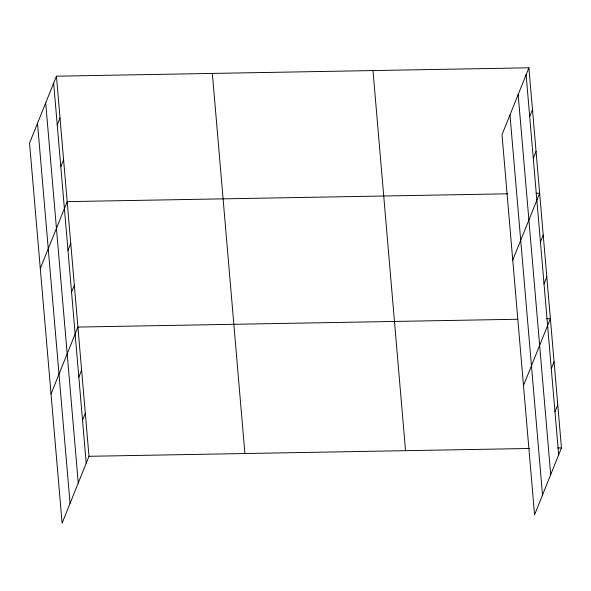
<?xml version="1.0" encoding="UTF-8"?>
<svg xmlns="http://www.w3.org/2000/svg" width="591" height="591" viewBox="0 0 591 591"><rect width="100%" height="100%" fill="white"/><g stroke="black" fill="none" stroke-linecap="round" stroke-linejoin="round"><path stroke-width="0.89" d="M56.441 76.195L29.55 143.088L62.099 523.198L88.99 456.296L56.441 76.195L528.901 67.802L561.45 447.912L534.56 514.805L502.01 134.704L528.901 67.802M57.231 124.945L60.023 118.008M60.814 166.751L63.599 159.814M40.291 268.521L67.182 201.627L507.728 193.804M67.972 250.377L70.765 243.44M71.555 292.19L74.34 285.254M51.033 393.961L77.923 327.067L517.561 319.258M78.825 377.08L81.61 370.143M82.511 420.157L85.303 413.22M529.691 116.553L532.484 109.616M533.274 158.366L536.059 151.429M512.752 260.136L539.642 193.242L535.993 193.301M540.433 241.985L543.225 235.048M544.015 283.798L546.801 276.861M523.493 385.568L550.384 318.675L546.734 318.741M551.285 368.688L554.07 361.751M554.971 411.772L557.764 404.835M88.99 456.296L529.536 448.48M557.801 447.978L561.45 447.912M526.116 74.739L558.665 454.848M518.159 94.53L550.709 474.632M509.967 114.913L542.516 495.022M372.987 70.573L405.537 450.682M212.354 73.424L244.903 453.533M53.655 83.132L86.205 463.233M45.699 102.915L78.248 483.024M37.506 123.305L70.056 503.406"/></g></svg>
